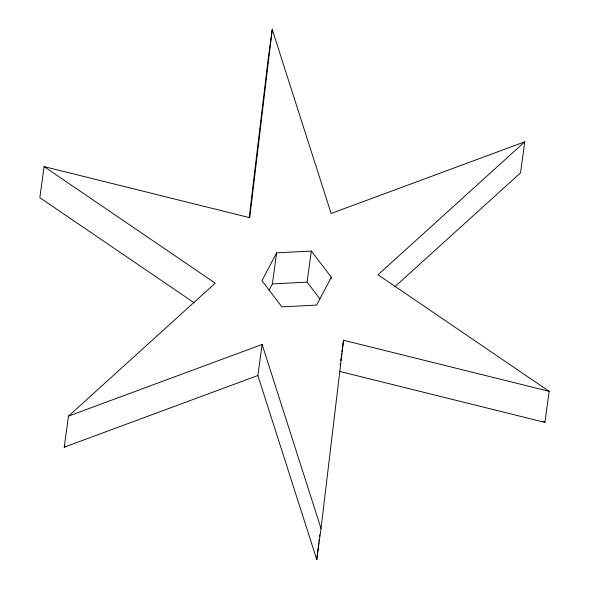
<?xml version="1.0" encoding="UTF-8"?>
<svg xmlns="http://www.w3.org/2000/svg" width="589" height="589" viewBox="0 0 589 589"><rect width="100%" height="100%" fill="white"/><g stroke="black" fill="none" stroke-linecap="round" stroke-linejoin="round"><path stroke-width="0.88" d="M249.191 217.68L267.98 60.512L272.236 29.45L331.136 213.483L524.77 141.816L520.514 172.879L394.836 286.755M272.236 29.45L249.729 217.687L44.094 166.606L39.838 197.668L194.237 302.834M257.864 375.517L64.23 447.184L68.486 416.121L262.12 344.455L257.864 375.517L316.764 559.55L318.185 547.674M318.406 545.841L318.73 543.102M318.951 541.276L319.172 539.45M319.496 536.704L319.717 534.878M316.764 559.55L321.02 528.488L343.527 340.251L549.162 391.332L544.906 422.394L339.271 371.313M269.026 290.296L272.39 283.913L276.639 252.85L311.331 251.061L331.32 277.183L331.077 278.958M319.849 298.814L307.075 282.124L311.331 251.061M340.118 365.106L340.361 363.332M340.729 360.667L341.097 358.002M341.34 356.227L341.701 353.569M341.944 351.788L343.527 340.251M276.639 252.85L261.936 280.754L281.925 306.876L316.61 305.087L331.32 277.183M68.486 416.121L215.228 283.169L44.094 166.606M64.23 447.184L65.585 445.954M524.77 141.816L378.028 274.768L549.162 391.332M272.39 283.913L307.075 282.124M543.389 421.363L544.906 422.394M262.12 344.455L321.02 528.488"/></g></svg>
